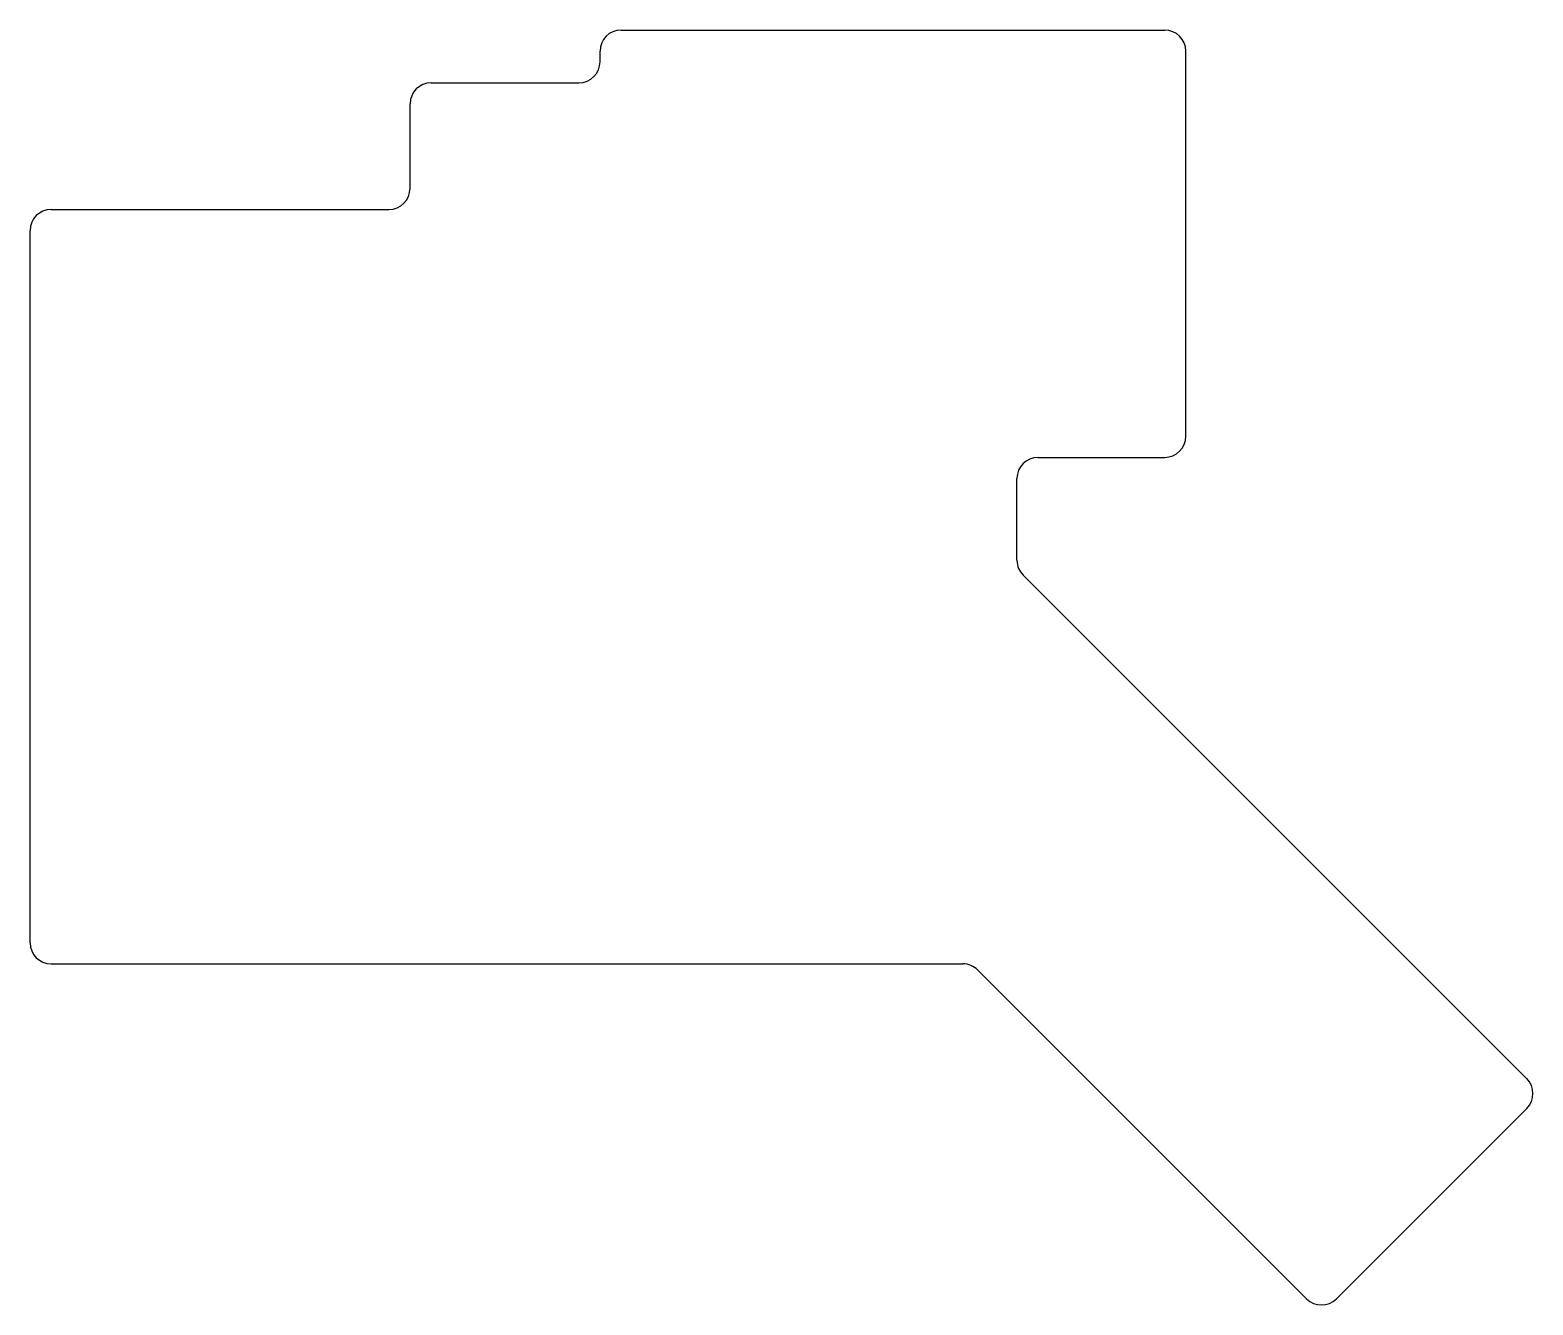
# Model space of a CAD drawing. Header units: millimetres. Extents: x 8 to 151, y -56 to 65.
import ezdxf

# ---------------------------------------------------------------- set-up
doc = ezdxf.new("R2010")
doc.units = ezdxf.units.MM

msp = doc.modelspace()

# ---------------------------------------------------------------- linework, layer by layer
for p, q in [((64.25, 64.75), (115.75, 64.75)), ((62.25, 61.75), (62.25, 62.75)), ((117.75, 26.25), (117.75, 62.75)), ((46.25, 59.75), (60.25, 59.75)), ((44.25, 49.75), (44.25, 57.75)), ((10.25, 47.75), (42.25, 47.75)), ((8.25, -21.75), (8.25, 45.75)), ((103.75, 24.25), (115.75, 24.25)), ((101.75, 14.5), (101.75, 22.25)), ((102.34, 13.09), (150.05, -34.63)), ((10.25, -23.75), (96.63, -23.75)), ((98.04, -24.34), (129.19, -55.49)), ((132.02, -55.49), (150.05, -37.46))]:
    msp.add_line(p, q)
for centre, start, end in [((64.25, 62.75), 90, 180), ((115.75, 62.75), 0, 90), ((60.25, 61.75), 270, 0), ((46.25, 57.75), 90, 180), ((42.25, 49.75), 270, 0), ((10.25, 45.75), 90, 180), ((115.75, 26.25), 270, 0), ((103.75, 22.25), 90, 180), ((103.75, 14.5), 180, 225), ((10.25, -21.75), 180, 270), ((96.63, -25.75), 45, 90), ((148.64, -36.04), 315, 45), ((130.61, -54.07), 225, 315)]:
    msp.add_arc(centre, 2, start, end)

doc.saveas('drawing.dxf')
